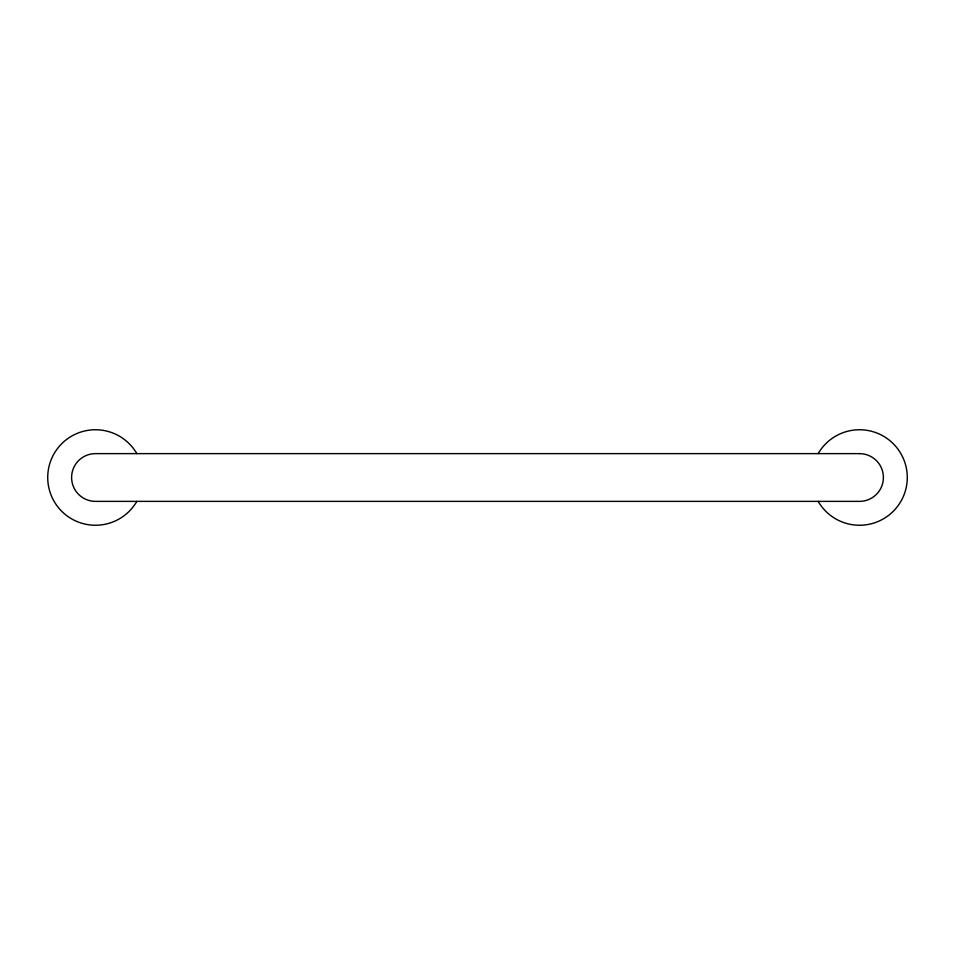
<?xml version="1.0" encoding="UTF-8"?>
<svg xmlns="http://www.w3.org/2000/svg" width="955" height="955" viewBox="0 0 955 955"><rect width="100%" height="100%" fill="white"/><g stroke="black" fill="none" stroke-linecap="round" stroke-linejoin="round"><path stroke-width="1.43" d="M136.828 501.375A47.75 47.75 0 0 1 64.773 514.077A47.75 47.75 0 0 1 64.773 440.924A47.75 47.75 0 0 1 136.828 453.625M818.172 453.625A47.75 47.75 0 0 1 890.227 440.924A47.75 47.75 0 0 1 890.227 514.077A47.75 47.75 0 0 1 818.172 501.375M859.524 453.625L95.476 453.625A23.875 23.875 0 0 0 71.601 477.5A23.875 23.875 0 0 0 95.476 501.375L859.524 501.375A23.875 23.875 0 0 0 883.399 477.5A23.875 23.875 0 0 0 859.524 453.625"/></g></svg>
